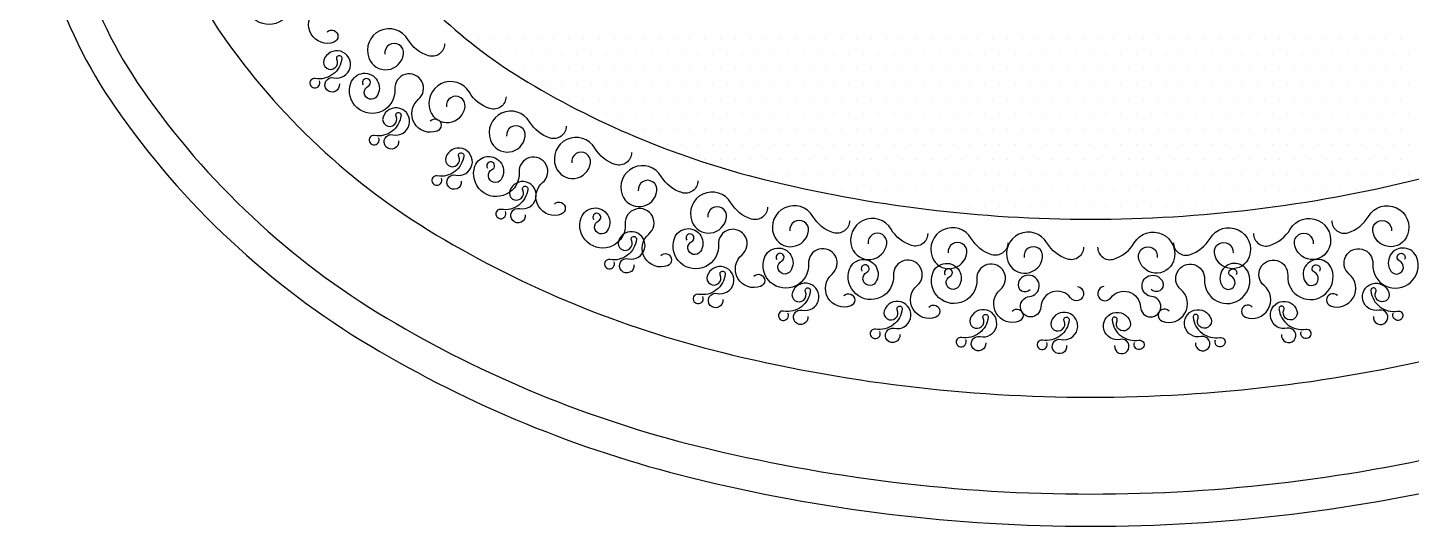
# Model space of a CAD drawing. Extents: x 4677 to 17855, y 8827 to 17498.
# Drawn here: x 4677 to 13253, y 8827 to 11917 of the extents above; entities that cross this region are included whole.
import ezdxf

# ---------------------------------------------------------------- set-up
doc = ezdxf.new("R2010")
doc.units = 0
doc.header["$MEASUREMENT"] = 0
doc.layers.get('0').update_dxf_attribs({"linetype": 'CONTINUOUS'})
doc.layers.add('2D', color=7, linetype='CONTINUOUS')

# ---------------------------------------------------------------- blocks, each defined once
blk = doc.blocks.new('*X1')
at = {"color": 0}
for p, q in [((59343.75, 33000), (59343.75, 33000)), ((59437.5, 33000), (59437.5, 33000)), ((59531.25, 33000), (59531.25, 33000)), ((59625, 33000), (59625, 33000)), ((59718.75, 33000), (59718.75, 33000)), ((59812.5, 33000), (59812.5, 33000)), ((59906.25, 33000), (59906.25, 33000)), ((60000, 33000), (60000, 33000)), ((60093.75, 33000), (60093.75, 33000)), ((60187.5, 33000), (60187.5, 33000)), ((60281.25, 33000), (60281.25, 33000)), ((60375, 33000), (60375, 33000)), ((60468.75, 33000), (60468.75, 33000)), ((60562.5, 33000), (60562.5, 33000)), ((60656.25, 33000), (60656.25, 33000)), ((60750, 33000), (60750, 33000)), ((60843.75, 33000), (60843.75, 33000)), ((60937.5, 33000), (60937.5, 33000)), ((61031.25, 33000), (61031.25, 33000)), ((61125, 33000), (61125, 33000)), ((61218.75, 33000), (61218.75, 33000)), ((61312.5, 33000), (61312.5, 33000)), ((61406.25, 33000), (61406.25, 33000)), ((61500, 33000), (61500, 33000)), ((61593.75, 33000), (61593.75, 33000)), ((61687.5, 33000), (61687.5, 33000)), ((61781.25, 33000), (61781.25, 33000)), ((61875, 33000), (61875, 33000)), ((61968.75, 33000), (61968.75, 33000)), ((62062.5, 33000), (62062.5, 33000)), ((62156.25, 33000), (62156.25, 33000)), ((62250, 33000), (62250, 33000)), ((62343.75, 33000), (62343.75, 33000)), ((62437.5, 33000), (62437.5, 33000)), ((62531.25, 33000), (62531.25, 33000)), ((62625, 33000), (62625, 33000)), ((62718.75, 33000), (62718.75, 33000)), ((62812.5, 33000), (62812.5, 33000)), ((62906.25, 33000), (62906.25, 33000)), ((63000, 33000), (63000, 33000)), ((63093.75, 33000), (63093.75, 33000)), ((63187.5, 33000), (63187.5, 33000)), ((63281.25, 33000), (63281.25, 33000)), ((63375, 33000), (63375, 33000)), ((63468.75, 33000), (63468.75, 33000)), ((63562.5, 33000), (63562.5, 33000)), ((63656.25, 33000), (63656.25, 33000)), ((63750, 33000), (63750, 33000)), ((63843.75, 33000), (63843.75, 33000)), ((63937.5, 33000), (63937.5, 33000)), ((64031.25, 33000), (64031.25, 33000)), ((64125, 33000), (64125, 33000)), ((64218.75, 33000), (64218.75, 33000)), ((64312.5, 33000), (64312.5, 33000)), ((64406.25, 33000), (64406.25, 33000)), ((64500, 33000), (64500, 33000)), ((64593.75, 33000), (64593.75, 33000)), ((64687.5, 33000), (64687.5, 33000)), ((64781.25, 33000), (64781.25, 33000)), ((64875, 33000), (64875, 33000)), ((64968.75, 33000), (64968.75, 33000)), ((65062.5, 33000), (65062.5, 33000)), ((59390.625, 32906.25), (59390.625, 32906.25)), ((59484.375, 32906.25), (59484.375, 32906.25)), ((59578.125, 32906.25), (59578.125, 32906.25)), ((59671.875, 32906.25), (59671.875, 32906.25)), ((59765.625, 32906.25), (59765.625, 32906.25)), ((59859.375, 32906.25), (59859.375, 32906.25)), ((59953.125, 32906.25), (59953.125, 32906.25)), ((60046.875, 32906.25), (60046.875, 32906.25)), ((60140.625, 32906.25), (60140.625, 32906.25)), ((60234.375, 32906.25), (60234.375, 32906.25)), ((60328.125, 32906.25), (60328.125, 32906.25)), ((60421.875, 32906.25), (60421.875, 32906.25)), ((60515.625, 32906.25), (60515.625, 32906.25)), ((60609.375, 32906.25), (60609.375, 32906.25)), ((60703.125, 32906.25), (60703.125, 32906.25)), ((60796.875, 32906.25), (60796.875, 32906.25)), ((60890.625, 32906.25), (60890.625, 32906.25)), ((60984.375, 32906.25), (60984.375, 32906.25)), ((61078.125, 32906.25), (61078.125, 32906.25)), ((61171.875, 32906.25), (61171.875, 32906.25)), ((61265.625, 32906.25), (61265.625, 32906.25)), ((61359.375, 32906.25), (61359.375, 32906.25)), ((61453.125, 32906.25), (61453.125, 32906.25)), ((61546.875, 32906.25), (61546.875, 32906.25)), ((61640.625, 32906.25), (61640.625, 32906.25)), ((61734.375, 32906.25), (61734.375, 32906.25)), ((61828.125, 32906.25), (61828.125, 32906.25)), ((61921.875, 32906.25), (61921.875, 32906.25)), ((62015.625, 32906.25), (62015.625, 32906.25)), ((62109.375, 32906.25), (62109.375, 32906.25)), ((62203.125, 32906.25), (62203.125, 32906.25)), ((62296.875, 32906.25), (62296.875, 32906.25)), ((62390.625, 32906.25), (62390.625, 32906.25)), ((62484.375, 32906.25), (62484.375, 32906.25)), ((62578.125, 32906.25), (62578.125, 32906.25)), ((62671.875, 32906.25), (62671.875, 32906.25)), ((62765.625, 32906.25), (62765.625, 32906.25)), ((62859.375, 32906.25), (62859.375, 32906.25)), ((62953.125, 32906.25), (62953.125, 32906.25)), ((63046.875, 32906.25), (63046.875, 32906.25)), ((63140.625, 32906.25), (63140.625, 32906.25)), ((63234.375, 32906.25), (63234.375, 32906.25)), ((63328.125, 32906.25), (63328.125, 32906.25)), ((63421.875, 32906.25), (63421.875, 32906.25)), ((63515.625, 32906.25), (63515.625, 32906.25)), ((63609.375, 32906.25), (63609.375, 32906.25)), ((63703.125, 32906.25), (63703.125, 32906.25)), ((63796.875, 32906.25), (63796.875, 32906.25)), ((63890.625, 32906.25), (63890.625, 32906.25)), ((63984.375, 32906.25), (63984.375, 32906.25)), ((64078.125, 32906.25), (64078.125, 32906.25)), ((64171.875, 32906.25), (64171.875, 32906.25)), ((64265.625, 32906.25), (64265.625, 32906.25)), ((64359.375, 32906.25), (64359.375, 32906.25)), ((64453.125, 32906.25), (64453.125, 32906.25)), ((64546.875, 32906.25), (64546.875, 32906.25)), ((64640.625, 32906.25), (64640.625, 32906.25)), ((64734.375, 32906.25), (64734.375, 32906.25)), ((64828.125, 32906.25), (64828.125, 32906.25)), ((64921.875, 32906.25), (64921.875, 32906.25)), ((65015.625, 32906.25), (65015.625, 32906.25)), ((65109.375, 32906.25), (65109.375, 32906.25)), ((59531.25, 32812.5), (59531.25, 32812.5)), ((59625, 32812.5), (59625, 32812.5)), ((59718.75, 32812.5), (59718.75, 32812.5)), ((59812.5, 32812.5), (59812.5, 32812.5)), ((59906.25, 32812.5), (59906.25, 32812.5)), ((60000, 32812.5), (60000, 32812.5)), ((60093.75, 32812.5), (60093.75, 32812.5)), ((60187.5, 32812.5), (60187.5, 32812.5)), ((60281.25, 32812.5), (60281.25, 32812.5)), ((60375, 32812.5), (60375, 32812.5)), ((60468.75, 32812.5), (60468.75, 32812.5)), ((60562.5, 32812.5), (60562.5, 32812.5)), ((60656.25, 32812.5), (60656.25, 32812.5)), ((60750, 32812.5), (60750, 32812.5)), ((60843.75, 32812.5), (60843.75, 32812.5)), ((60937.5, 32812.5), (60937.5, 32812.5)), ((61031.25, 32812.5), (61031.25, 32812.5)), ((61125, 32812.5), (61125, 32812.5)), ((61218.75, 32812.5), (61218.75, 32812.5)), ((61312.5, 32812.5), (61312.5, 32812.5)), ((61406.25, 32812.5), (61406.25, 32812.5)), ((61500, 32812.5), (61500, 32812.5)), ((61593.75, 32812.5), (61593.75, 32812.5)), ((61687.5, 32812.5), (61687.5, 32812.5)), ((61781.25, 32812.5), (61781.25, 32812.5)), ((61875, 32812.5), (61875, 32812.5)), ((61968.75, 32812.5), (61968.75, 32812.5)), ((62062.5, 32812.5), (62062.5, 32812.5)), ((62156.25, 32812.5), (62156.25, 32812.5)), ((62250, 32812.5), (62250, 32812.5)), ((62343.75, 32812.5), (62343.75, 32812.5)), ((62437.5, 32812.5), (62437.5, 32812.5)), ((62531.25, 32812.5), (62531.25, 32812.5)), ((62625, 32812.5), (62625, 32812.5)), ((62718.75, 32812.5), (62718.75, 32812.5)), ((62812.5, 32812.5), (62812.5, 32812.5)), ((62906.25, 32812.5), (62906.25, 32812.5)), ((63000, 32812.5), (63000, 32812.5)), ((63093.75, 32812.5), (63093.75, 32812.5)), ((63187.5, 32812.5), (63187.5, 32812.5)), ((63281.25, 32812.5), (63281.25, 32812.5)), ((63375, 32812.5), (63375, 32812.5)), ((63468.75, 32812.5), (63468.75, 32812.5)), ((63562.5, 32812.5), (63562.5, 32812.5)), ((63656.25, 32812.5), (63656.25, 32812.5)), ((63750, 32812.5), (63750, 32812.5)), ((63843.75, 32812.5), (63843.75, 32812.5)), ((63937.5, 32812.5), (63937.5, 32812.5)), ((64031.25, 32812.5), (64031.25, 32812.5)), ((64125, 32812.5), (64125, 32812.5)), ((64218.75, 32812.5), (64218.75, 32812.5)), ((64312.5, 32812.5), (64312.5, 32812.5)), ((64406.25, 32812.5), (64406.25, 32812.5)), ((64500, 32812.5), (64500, 32812.5)), ((64593.75, 32812.5), (64593.75, 32812.5)), ((64687.5, 32812.5), (64687.5, 32812.5)), ((64781.25, 32812.5), (64781.25, 32812.5)), ((64875, 32812.5), (64875, 32812.5)), ((64968.75, 32812.5), (64968.75, 32812.5)), ((65062.5, 32812.5), (65062.5, 32812.5)), ((59671.875, 32718.75), (59671.875, 32718.75)), ((59765.625, 32718.75), (59765.625, 32718.75)), ((59859.375, 32718.75), (59859.375, 32718.75)), ((59953.125, 32718.75), (59953.125, 32718.75)), ((60046.875, 32718.75), (60046.875, 32718.75)), ((60140.625, 32718.75), (60140.625, 32718.75)), ((60234.375, 32718.75), (60234.375, 32718.75)), ((60328.125, 32718.75), (60328.125, 32718.75)), ((60421.875, 32718.75), (60421.875, 32718.75)), ((60515.625, 32718.75), (60515.625, 32718.75)), ((60609.375, 32718.75), (60609.375, 32718.75)), ((60703.125, 32718.75), (60703.125, 32718.75)), ((60796.875, 32718.75), (60796.875, 32718.75)), ((60890.625, 32718.75), (60890.625, 32718.75)), ((60984.375, 32718.75), (60984.375, 32718.75)), ((61078.125, 32718.75), (61078.125, 32718.75)), ((61171.875, 32718.75), (61171.875, 32718.75)), ((61265.625, 32718.75), (61265.625, 32718.75)), ((61359.375, 32718.75), (61359.375, 32718.75)), ((61453.125, 32718.75), (61453.125, 32718.75)), ((61546.875, 32718.75), (61546.875, 32718.75)), ((61640.625, 32718.75), (61640.625, 32718.75)), ((61734.375, 32718.75), (61734.375, 32718.75)), ((61828.125, 32718.75), (61828.125, 32718.75)), ((61921.875, 32718.75), (61921.875, 32718.75)), ((62015.625, 32718.75), (62015.625, 32718.75)), ((62109.375, 32718.75), (62109.375, 32718.75)), ((62203.125, 32718.75), (62203.125, 32718.75)), ((62296.875, 32718.75), (62296.875, 32718.75)), ((62390.625, 32718.75), (62390.625, 32718.75)), ((62484.375, 32718.75), (62484.375, 32718.75)), ((62578.125, 32718.75), (62578.125, 32718.75)), ((62671.875, 32718.75), (62671.875, 32718.75)), ((62765.625, 32718.75), (62765.625, 32718.75)), ((62859.375, 32718.75), (62859.375, 32718.75)), ((62953.125, 32718.75), (62953.125, 32718.75)), ((63046.875, 32718.75), (63046.875, 32718.75)), ((63140.625, 32718.75), (63140.625, 32718.75)), ((63234.375, 32718.75), (63234.375, 32718.75)), ((63328.125, 32718.75), (63328.125, 32718.75)), ((63421.875, 32718.75), (63421.875, 32718.75)), ((63515.625, 32718.75), (63515.625, 32718.75)), ((63609.375, 32718.75), (63609.375, 32718.75)), ((63703.125, 32718.75), (63703.125, 32718.75)), ((63796.875, 32718.75), (63796.875, 32718.75)), ((63890.625, 32718.75), (63890.625, 32718.75)), ((63984.375, 32718.75), (63984.375, 32718.75)), ((64078.125, 32718.75), (64078.125, 32718.75)), ((64171.875, 32718.75), (64171.875, 32718.75)), ((64265.625, 32718.75), (64265.625, 32718.75)), ((64359.375, 32718.75), (64359.375, 32718.75)), ((64453.125, 32718.75), (64453.125, 32718.75)), ((64546.875, 32718.75), (64546.875, 32718.75)), ((64640.625, 32718.75), (64640.625, 32718.75)), ((64734.375, 32718.75), (64734.375, 32718.75)), ((64828.125, 32718.75), (64828.125, 32718.75)), ((64921.875, 32718.75), (64921.875, 32718.75)), ((65015.625, 32718.75), (65015.625, 32718.75)), ((65109.375, 32718.75), (65109.375, 32718.75)), ((59906.25, 32625), (59906.25, 32625)), ((60000, 32625), (60000, 32625)), ((60093.75, 32625), (60093.75, 32625)), ((60187.5, 32625), (60187.5, 32625)), ((60281.25, 32625), (60281.25, 32625)), ((60375, 32625), (60375, 32625)), ((60468.75, 32625), (60468.75, 32625)), ((60562.5, 32625), (60562.5, 32625)), ((60656.25, 32625), (60656.25, 32625)), ((60750, 32625), (60750, 32625)), ((60843.75, 32625), (60843.75, 32625)), ((60937.5, 32625), (60937.5, 32625)), ((61031.25, 32625), (61031.25, 32625)), ((61125, 32625), (61125, 32625)), ((61218.75, 32625), (61218.75, 32625)), ((61312.5, 32625), (61312.5, 32625)), ((61406.25, 32625), (61406.25, 32625)), ((61500, 32625), (61500, 32625)), ((61593.75, 32625), (61593.75, 32625)), ((61687.5, 32625), (61687.5, 32625)), ((61781.25, 32625), (61781.25, 32625)), ((61875, 32625), (61875, 32625)), ((61968.75, 32625), (61968.75, 32625)), ((62062.5, 32625), (62062.5, 32625)), ((62156.25, 32625), (62156.25, 32625)), ((62250, 32625), (62250, 32625)), ((62343.75, 32625), (62343.75, 32625)), ((62437.5, 32625), (62437.5, 32625)), ((62531.25, 32625), (62531.25, 32625)), ((62625, 32625), (62625, 32625)), ((62718.75, 32625), (62718.75, 32625)), ((62812.5, 32625), (62812.5, 32625)), ((62906.25, 32625), (62906.25, 32625)), ((63000, 32625), (63000, 32625)), ((63093.75, 32625), (63093.75, 32625)), ((63187.5, 32625), (63187.5, 32625)), ((63281.25, 32625), (63281.25, 32625)), ((63375, 32625), (63375, 32625)), ((63468.75, 32625), (63468.75, 32625)), ((63562.5, 32625), (63562.5, 32625)), ((63656.25, 32625), (63656.25, 32625)), ((63750, 32625), (63750, 32625)), ((63843.75, 32625), (63843.75, 32625)), ((63937.5, 32625), (63937.5, 32625)), ((64031.25, 32625), (64031.25, 32625)), ((64125, 32625), (64125, 32625)), ((64218.75, 32625), (64218.75, 32625)), ((64312.5, 32625), (64312.5, 32625)), ((64406.25, 32625), (64406.25, 32625)), ((64500, 32625), (64500, 32625)), ((64593.75, 32625), (64593.75, 32625)), ((64687.5, 32625), (64687.5, 32625)), ((64781.25, 32625), (64781.25, 32625)), ((64875, 32625), (64875, 32625)), ((64968.75, 32625), (64968.75, 32625)), ((65062.5, 32625), (65062.5, 32625)), ((60046.875, 32531.25), (60046.875, 32531.25)), ((60140.625, 32531.25), (60140.625, 32531.25)), ((60234.375, 32531.25), (60234.375, 32531.25)), ((60328.125, 32531.25), (60328.125, 32531.25)), ((60421.875, 32531.25), (60421.875, 32531.25)), ((60515.625, 32531.25), (60515.625, 32531.25)), ((60609.375, 32531.25), (60609.375, 32531.25)), ((60703.125, 32531.25), (60703.125, 32531.25)), ((60796.875, 32531.25), (60796.875, 32531.25)), ((60890.625, 32531.25), (60890.625, 32531.25)), ((60984.375, 32531.25), (60984.375, 32531.25)), ((61078.125, 32531.25), (61078.125, 32531.25)), ((61171.875, 32531.25), (61171.875, 32531.25)), ((61265.625, 32531.25), (61265.625, 32531.25)), ((61359.375, 32531.25), (61359.375, 32531.25)), ((61453.125, 32531.25), (61453.125, 32531.25)), ((61546.875, 32531.25), (61546.875, 32531.25)), ((61640.625, 32531.25), (61640.625, 32531.25)), ((61734.375, 32531.25), (61734.375, 32531.25)), ((61828.125, 32531.25), (61828.125, 32531.25)), ((61921.875, 32531.25), (61921.875, 32531.25)), ((62015.625, 32531.25), (62015.625, 32531.25)), ((62109.375, 32531.25), (62109.375, 32531.25)), ((62203.125, 32531.25), (62203.125, 32531.25)), ((62296.875, 32531.25), (62296.875, 32531.25)), ((62390.625, 32531.25), (62390.625, 32531.25)), ((62484.375, 32531.25), (62484.375, 32531.25)), ((62578.125, 32531.25), (62578.125, 32531.25)), ((62671.875, 32531.25), (62671.875, 32531.25)), ((62765.625, 32531.25), (62765.625, 32531.25)), ((62859.375, 32531.25), (62859.375, 32531.25)), ((62953.125, 32531.25), (62953.125, 32531.25)), ((63046.875, 32531.25), (63046.875, 32531.25)), ((63140.625, 32531.25), (63140.625, 32531.25)), ((63234.375, 32531.25), (63234.375, 32531.25)), ((63328.125, 32531.25), (63328.125, 32531.25)), ((63421.875, 32531.25), (63421.875, 32531.25)), ((63515.625, 32531.25), (63515.625, 32531.25)), ((63609.375, 32531.25), (63609.375, 32531.25)), ((63703.125, 32531.25), (63703.125, 32531.25)), ((63796.875, 32531.25), (63796.875, 32531.25)), ((63890.625, 32531.25), (63890.625, 32531.25)), ((63984.375, 32531.25), (63984.375, 32531.25)), ((64078.125, 32531.25), (64078.125, 32531.25)), ((64171.875, 32531.25), (64171.875, 32531.25)), ((64265.625, 32531.25), (64265.625, 32531.25)), ((64359.375, 32531.25), (64359.375, 32531.25)), ((64453.125, 32531.25), (64453.125, 32531.25)), ((64546.875, 32531.25), (64546.875, 32531.25)), ((64640.625, 32531.25), (64640.625, 32531.25)), ((64734.375, 32531.25), (64734.375, 32531.25)), ((64828.125, 32531.25), (64828.125, 32531.25)), ((64921.875, 32531.25), (64921.875, 32531.25)), ((65015.625, 32531.25), (65015.625, 32531.25)), ((65109.375, 32531.25), (65109.375, 32531.25)), ((60281.25, 32437.5), (60281.25, 32437.5)), ((60375, 32437.5), (60375, 32437.5)), ((60468.75, 32437.5), (60468.75, 32437.5)), ((60562.5, 32437.5), (60562.5, 32437.5)), ((60656.25, 32437.5), (60656.25, 32437.5)), ((60750, 32437.5), (60750, 32437.5)), ((60843.75, 32437.5), (60843.75, 32437.5)), ((60937.5, 32437.5), (60937.5, 32437.5)), ((61031.25, 32437.5), (61031.25, 32437.5)), ((61125, 32437.5), (61125, 32437.5)), ((61218.75, 32437.5), (61218.75, 32437.5)), ((61312.5, 32437.5), (61312.5, 32437.5)), ((61406.25, 32437.5), (61406.25, 32437.5)), ((61500, 32437.5), (61500, 32437.5)), ((61593.75, 32437.5), (61593.75, 32437.5)), ((61687.5, 32437.5), (61687.5, 32437.5)), ((61781.25, 32437.5), (61781.25, 32437.5)), ((61875, 32437.5), (61875, 32437.5)), ((61968.75, 32437.5), (61968.75, 32437.5)), ((62062.5, 32437.5), (62062.5, 32437.5)), ((62156.25, 32437.5), (62156.25, 32437.5)), ((62250, 32437.5), (62250, 32437.5)), ((62343.75, 32437.5), (62343.75, 32437.5)), ((62437.5, 32437.5), (62437.5, 32437.5)), ((62531.25, 32437.5), (62531.25, 32437.5)), ((62625, 32437.5), (62625, 32437.5)), ((62718.75, 32437.5), (62718.75, 32437.5)), ((62812.5, 32437.5), (62812.5, 32437.5)), ((62906.25, 32437.5), (62906.25, 32437.5)), ((63000, 32437.5), (63000, 32437.5)), ((63093.75, 32437.5), (63093.75, 32437.5)), ((63187.5, 32437.5), (63187.5, 32437.5)), ((63281.25, 32437.5), (63281.25, 32437.5)), ((63375, 32437.5), (63375, 32437.5)), ((63468.75, 32437.5), (63468.75, 32437.5)), ((63562.5, 32437.5), (63562.5, 32437.5)), ((63656.25, 32437.5), (63656.25, 32437.5)), ((63750, 32437.5), (63750, 32437.5)), ((63843.75, 32437.5), (63843.75, 32437.5)), ((63937.5, 32437.5), (63937.5, 32437.5)), ((64031.25, 32437.5), (64031.25, 32437.5)), ((64125, 32437.5), (64125, 32437.5)), ((64218.75, 32437.5), (64218.75, 32437.5)), ((64312.5, 32437.5), (64312.5, 32437.5)), ((64406.25, 32437.5), (64406.25, 32437.5)), ((64500, 32437.5), (64500, 32437.5)), ((64593.75, 32437.5), (64593.75, 32437.5)), ((64687.5, 32437.5), (64687.5, 32437.5)), ((64781.25, 32437.5), (64781.25, 32437.5)), ((64875, 32437.5), (64875, 32437.5)), ((64968.75, 32437.5), (64968.75, 32437.5)), ((65062.5, 32437.5), (65062.5, 32437.5)), ((60515.625, 32343.75), (60515.625, 32343.75)), ((60609.375, 32343.75), (60609.375, 32343.75)), ((60703.125, 32343.75), (60703.125, 32343.75)), ((60796.875, 32343.75), (60796.875, 32343.75)), ((60890.625, 32343.75), (60890.625, 32343.75)), ((60984.375, 32343.75), (60984.375, 32343.75)), ((61078.125, 32343.75), (61078.125, 32343.75)), ((61171.875, 32343.75), (61171.875, 32343.75)), ((61265.625, 32343.75), (61265.625, 32343.75)), ((61359.375, 32343.75), (61359.375, 32343.75)), ((61453.125, 32343.75), (61453.125, 32343.75)), ((61546.875, 32343.75), (61546.875, 32343.75)), ((61640.625, 32343.75), (61640.625, 32343.75)), ((61734.375, 32343.75), (61734.375, 32343.75)), ((61828.125, 32343.75), (61828.125, 32343.75)), ((61921.875, 32343.75), (61921.875, 32343.75)), ((62015.625, 32343.75), (62015.625, 32343.75)), ((62109.375, 32343.75), (62109.375, 32343.75)), ((62203.125, 32343.75), (62203.125, 32343.75)), ((62296.875, 32343.75), (62296.875, 32343.75)), ((62390.625, 32343.75), (62390.625, 32343.75)), ((62484.375, 32343.75), (62484.375, 32343.75)), ((62578.125, 32343.75), (62578.125, 32343.75)), ((62671.875, 32343.75), (62671.875, 32343.75)), ((62765.625, 32343.75), (62765.625, 32343.75)), ((62859.375, 32343.75), (62859.375, 32343.75)), ((62953.125, 32343.75), (62953.125, 32343.75)), ((63046.875, 32343.75), (63046.875, 32343.75)), ((63140.625, 32343.75), (63140.625, 32343.75)), ((63234.375, 32343.75), (63234.375, 32343.75)), ((63328.125, 32343.75), (63328.125, 32343.75)), ((63421.875, 32343.75), (63421.875, 32343.75)), ((63515.625, 32343.75), (63515.625, 32343.75)), ((63609.375, 32343.75), (63609.375, 32343.75)), ((63703.125, 32343.75), (63703.125, 32343.75)), ((63796.875, 32343.75), (63796.875, 32343.75)), ((63890.625, 32343.75), (63890.625, 32343.75)), ((63984.375, 32343.75), (63984.375, 32343.75)), ((64078.125, 32343.75), (64078.125, 32343.75)), ((64171.875, 32343.75), (64171.875, 32343.75)), ((64265.625, 32343.75), (64265.625, 32343.75)), ((64359.375, 32343.75), (64359.375, 32343.75)), ((64453.125, 32343.75), (64453.125, 32343.75)), ((64546.875, 32343.75), (64546.875, 32343.75)), ((64640.625, 32343.75), (64640.625, 32343.75)), ((64734.375, 32343.75), (64734.375, 32343.75)), ((64828.125, 32343.75), (64828.125, 32343.75)), ((64921.875, 32343.75), (64921.875, 32343.75)), ((65015.625, 32343.75), (65015.625, 32343.75)), ((65109.375, 32343.75), (65109.375, 32343.75)), ((60750, 32250), (60750, 32250)), ((60843.75, 32250), (60843.75, 32250)), ((60937.5, 32250), (60937.5, 32250)), ((61031.25, 32250), (61031.25, 32250)), ((61125, 32250), (61125, 32250)), ((61218.75, 32250), (61218.75, 32250)), ((61312.5, 32250), (61312.5, 32250)), ((61406.25, 32250), (61406.25, 32250)), ((61500, 32250), (61500, 32250)), ((61593.75, 32250), (61593.75, 32250)), ((61687.5, 32250), (61687.5, 32250)), ((61781.25, 32250), (61781.25, 32250)), ((61875, 32250), (61875, 32250)), ((61968.75, 32250), (61968.75, 32250)), ((62062.5, 32250), (62062.5, 32250)), ((62156.25, 32250), (62156.25, 32250)), ((62250, 32250), (62250, 32250)), ((62343.75, 32250), (62343.75, 32250)), ((62437.5, 32250), (62437.5, 32250)), ((62531.25, 32250), (62531.25, 32250)), ((62625, 32250), (62625, 32250)), ((62718.75, 32250), (62718.75, 32250)), ((62812.5, 32250), (62812.5, 32250)), ((62906.25, 32250), (62906.25, 32250)), ((63000, 32250), (63000, 32250)), ((63093.75, 32250), (63093.75, 32250)), ((63187.5, 32250), (63187.5, 32250)), ((63281.25, 32250), (63281.25, 32250)), ((63375, 32250), (63375, 32250)), ((63468.75, 32250), (63468.75, 32250)), ((63562.5, 32250), (63562.5, 32250)), ((63656.25, 32250), (63656.25, 32250)), ((63750, 32250), (63750, 32250)), ((63843.75, 32250), (63843.75, 32250)), ((63937.5, 32250), (63937.5, 32250)), ((64031.25, 32250), (64031.25, 32250)), ((64125, 32250), (64125, 32250)), ((64218.75, 32250), (64218.75, 32250)), ((64312.5, 32250), (64312.5, 32250)), ((64406.25, 32250), (64406.25, 32250)), ((64500, 32250), (64500, 32250)), ((64593.75, 32250), (64593.75, 32250)), ((64687.5, 32250), (64687.5, 32250)), ((64781.25, 32250), (64781.25, 32250)), ((64875, 32250), (64875, 32250)), ((64968.75, 32250), (64968.75, 32250)), ((65062.5, 32250), (65062.5, 32250)), ((61078.125, 32156.25), (61078.125, 32156.25)), ((61171.875, 32156.25), (61171.875, 32156.25)), ((61265.625, 32156.25), (61265.625, 32156.25)), ((61359.375, 32156.25), (61359.375, 32156.25)), ((61453.125, 32156.25), (61453.125, 32156.25)), ((61546.875, 32156.25), (61546.875, 32156.25)), ((61640.625, 32156.25), (61640.625, 32156.25)), ((61734.375, 32156.25), (61734.375, 32156.25)), ((61828.125, 32156.25), (61828.125, 32156.25)), ((61921.875, 32156.25), (61921.875, 32156.25)), ((62015.625, 32156.25), (62015.625, 32156.25)), ((62109.375, 32156.25), (62109.375, 32156.25)), ((62203.125, 32156.25), (62203.125, 32156.25)), ((62296.875, 32156.25), (62296.875, 32156.25)), ((62390.625, 32156.25), (62390.625, 32156.25)), ((62484.375, 32156.25), (62484.375, 32156.25)), ((62578.125, 32156.25), (62578.125, 32156.25)), ((62671.875, 32156.25), (62671.875, 32156.25)), ((62765.625, 32156.25), (62765.625, 32156.25)), ((62859.375, 32156.25), (62859.375, 32156.25)), ((62953.125, 32156.25), (62953.125, 32156.25)), ((63046.875, 32156.25), (63046.875, 32156.25)), ((63140.625, 32156.25), (63140.625, 32156.25)), ((63234.375, 32156.25), (63234.375, 32156.25)), ((63328.125, 32156.25), (63328.125, 32156.25)), ((63421.875, 32156.25), (63421.875, 32156.25)), ((63515.625, 32156.25), (63515.625, 32156.25)), ((63609.375, 32156.25), (63609.375, 32156.25)), ((63703.125, 32156.25), (63703.125, 32156.25)), ((63796.875, 32156.25), (63796.875, 32156.25)), ((63890.625, 32156.25), (63890.625, 32156.25)), ((63984.375, 32156.25), (63984.375, 32156.25)), ((64078.125, 32156.25), (64078.125, 32156.25)), ((64171.875, 32156.25), (64171.875, 32156.25)), ((64265.625, 32156.25), (64265.625, 32156.25)), ((64359.375, 32156.25), (64359.375, 32156.25)), ((64453.125, 32156.25), (64453.125, 32156.25)), ((64546.875, 32156.25), (64546.875, 32156.25)), ((64640.625, 32156.25), (64640.625, 32156.25)), ((64734.375, 32156.25), (64734.375, 32156.25)), ((64828.125, 32156.25), (64828.125, 32156.25)), ((64921.875, 32156.25), (64921.875, 32156.25)), ((65015.625, 32156.25), (65015.625, 32156.25)), ((65109.375, 32156.25), (65109.375, 32156.25)), ((61406.25, 32062.5), (61406.25, 32062.5)), ((61500, 32062.5), (61500, 32062.5)), ((61593.75, 32062.5), (61593.75, 32062.5)), ((61687.5, 32062.5), (61687.5, 32062.5)), ((61781.25, 32062.5), (61781.25, 32062.5)), ((61875, 32062.5), (61875, 32062.5)), ((61968.75, 32062.5), (61968.75, 32062.5)), ((62062.5, 32062.5), (62062.5, 32062.5)), ((62156.25, 32062.5), (62156.25, 32062.5)), ((62250, 32062.5), (62250, 32062.5)), ((62343.75, 32062.5), (62343.75, 32062.5)), ((62437.5, 32062.5), (62437.5, 32062.5)), ((62531.25, 32062.5), (62531.25, 32062.5)), ((62625, 32062.5), (62625, 32062.5)), ((62718.75, 32062.5), (62718.75, 32062.5)), ((62812.5, 32062.5), (62812.5, 32062.5)), ((62906.25, 32062.5), (62906.25, 32062.5)), ((63000, 32062.5), (63000, 32062.5)), ((63093.75, 32062.5), (63093.75, 32062.5)), ((63187.5, 32062.5), (63187.5, 32062.5)), ((63281.25, 32062.5), (63281.25, 32062.5)), ((63375, 32062.5), (63375, 32062.5)), ((63468.75, 32062.5), (63468.75, 32062.5)), ((63562.5, 32062.5), (63562.5, 32062.5)), ((63656.25, 32062.5), (63656.25, 32062.5)), ((63750, 32062.5), (63750, 32062.5)), ((63843.75, 32062.5), (63843.75, 32062.5)), ((63937.5, 32062.5), (63937.5, 32062.5)), ((64031.25, 32062.5), (64031.25, 32062.5)), ((64125, 32062.5), (64125, 32062.5)), ((64218.75, 32062.5), (64218.75, 32062.5)), ((64312.5, 32062.5), (64312.5, 32062.5)), ((64406.25, 32062.5), (64406.25, 32062.5)), ((64500, 32062.5), (64500, 32062.5)), ((64593.75, 32062.5), (64593.75, 32062.5)), ((64687.5, 32062.5), (64687.5, 32062.5)), ((64781.25, 32062.5), (64781.25, 32062.5)), ((64875, 32062.5), (64875, 32062.5)), ((62015.625, 31968.75), (62015.625, 31968.75)), ((62109.375, 31968.75), (62109.375, 31968.75)), ((62203.125, 31968.75), (62203.125, 31968.75)), ((62296.875, 31968.75), (62296.875, 31968.75)), ((62390.625, 31968.75), (62390.625, 31968.75)), ((62484.375, 31968.75), (62484.375, 31968.75)), ((62578.125, 31968.75), (62578.125, 31968.75)), ((62671.875, 31968.75), (62671.875, 31968.75)), ((62765.625, 31968.75), (62765.625, 31968.75)), ((62859.375, 31968.75), (62859.375, 31968.75)), ((62953.125, 31968.75), (62953.125, 31968.75)), ((63046.875, 31968.75), (63046.875, 31968.75)), ((63140.625, 31968.75), (63140.625, 31968.75)), ((63234.375, 31968.75), (63234.375, 31968.75)), ((63328.125, 31968.75), (63328.125, 31968.75)), ((63421.875, 31968.75), (63421.875, 31968.75)), ((63515.625, 31968.75), (63515.625, 31968.75)), ((63609.375, 31968.75), (63609.375, 31968.75)), ((63703.125, 31968.75), (63703.125, 31968.75)), ((63796.875, 31968.75), (63796.875, 31968.75)), ((63890.625, 31968.75), (63890.625, 31968.75)), ((63984.375, 31968.75), (63984.375, 31968.75)), ((64078.125, 31968.75), (64078.125, 31968.75)), ((64171.875, 31968.75), (64171.875, 31968.75)), ((64265.625, 31968.75), (64265.625, 31968.75))]:
    blk.add_line(p, q, dxfattribs=at)

msp = doc.modelspace()

# ---------------------------------------------------------------- linework, layer by layer
at = {"layer": '2D', "color": 2}
for points in [[(11265.6, 8827, 0.060664), (13745.4, 9129, 0.074068), (15730.1, 9945.3, 0.106907), (17308.9, 11419.3, 0.152849), (17854.5, 13162.7, 0.152849), (17308.9, 14906, 0.106907), (15730.1, 16380, 0.074068), (13745.4, 17196.3, 0.060664), (11265.6, 17498.3, 0.060664), (8785.8, 17196.3, 0.074068), (6801.1, 16380, 0.106907), (5222.3, 14906, 0.152849), (4676.6, 13162.7, 0.152849), (5222.3, 11419.3, 0.106907), (6801.1, 9945.3, 0.074068), (8785.8, 9129, 0.060664)], [(11265.6, 9027, 0.060664), (13697.4, 9323.1, 0.074068), (15627.6, 10117, 0.106907), (17144.6, 11533.3, 0.152849), (17654.5, 13162.7, 0.152849), (17144.6, 14792, 0.106907), (15627.6, 16208.3, 0.074068), (13697.4, 17002.2, 0.060664), (11265.6, 17298.3, 0.060664), (8833.8, 17002.2, 0.074068), (6903.6, 16208.3, 0.106907), (5386.6, 14792, 0.152849), (4876.6, 13162.7, 0.152849), (5386.6, 11533.3, 0.106907), (6903.6, 10117, 0.074068), (8833.8, 9323.1, 0.060664)], [(11265.6, 9627, 0.060664), (13553.4, 9905.6, 0.074068), (15320.1, 10632.2, 0.106907), (16651.6, 11875.4, 0.152849), (17054.5, 13162.7, 0.152849), (16651.6, 14449.9, 0.106907), (15320.1, 15693.1, 0.074068), (13553.4, 16419.7, 0.060664), (11265.6, 16698.3, 0.060664), (8977.8, 16419.7, 0.074068), (7211.1, 15693.1, 0.106907), (5879.6, 14449.9, 0.152849), (5476.6, 13162.7, 0.152849), (5879.6, 11875.4, 0.106907), (7211.1, 10632.2, 0.074068), (8977.8, 9905.6, 0.060664)], [(11265.6, 10730.4, 0.060664), (13288.6, 10976.7, 0.074068), (14754.6, 11579.7, 0.106907), (15745.2, 12504.5, 0.152849), (15951.2, 13162.7, 0.152849), (15745.2, 13820.8, 0.106907), (14754.6, 14745.6, 0.074068), (13288.6, 15348.6, 0.060664), (11265.6, 15594.9, 0.060664), (9242.6, 15348.6, 0.074068), (7776.6, 14745.6, 0.106907), (6786, 13820.8, 0.152849), (6580, 13162.7, 0.152849), (6786, 12504.5, 0.106907), (7776.6, 11579.7, 0.074068), (9242.6, 10976.7, 0.060664)]]:
    msp.add_lwpolyline(points, format="xyb", close=True, dxfattribs=at)
at = {"layer": '2D', "color": 5}
for points in [[(6532.9, 11890.5, -1.257619), (6575.3, 11827.8, -0.847178), (6459.8, 12024.2, 1.627725), (6313.5, 12087, -1.226376), (6040.1, 12125.1, -1.135858), (6201.8, 12043.3, -1.30822), (6147.9, 12106.1, 2.722807), (6117.1, 12114.2, -0.919676)], [(7260.6, 11816.9, -0.505731), (7160.5, 11743.2, -0.186751), (7033.4, 11844.2, 0.914821), (6790.9, 11729.6, 0.785597), (7006.5, 11754.1, 1.134224), (6891, 11754.1, -2.333461)], [(6608.9, 11568.8, -3.169705), (6574.3, 11607, 2.257138), (6512.7, 11716.2, 1.488292), (6593.5, 11721.6, -1.327534), (6624.3, 11727.1, -0.433393), (6458.8, 11601.6, 0.586888), (6428, 11563.4, 1.0194), (6485.7, 11587.9, 0.647763)], [(7172, 11339.5, -1.257619), (7214.4, 11276.8, -0.847178), (7098.9, 11473.2, 1.627725), (6952.6, 11535.9, -1.226376), (6679.2, 11574.1, -1.135858), (6840.9, 11492.3, -1.30822), (6787, 11555, 2.722807), (6756.2, 11563.2, -0.919676)], [(7641.7, 11489.5, -0.505731), (7541.6, 11415.9, -0.186751), (7414.6, 11516.8, 0.914821), (7172, 11402.2, 0.785597), (7387.6, 11426.8, 1.134224), (7272.1, 11426.8, -2.333461)], [(6975.5, 11215.5, -3.169705), (6940.9, 11253.7, 2.257138), (6879.3, 11362.8, 1.488292), (6960.1, 11368.3, -1.327534), (6990.9, 11373.8, -0.433393), (6825.4, 11248.3, 0.586888), (6794.6, 11210.1, 1.0194), (6852.3, 11234.6, 0.647763)], [(8015.2, 11306.8, -0.505731), (7915.1, 11233.1, -0.186751), (7788, 11334, 0.914821), (7545.5, 11219.5, 0.785597), (7761.1, 11244, 1.134224), (7645.6, 11244, -2.333461)], [(8419.4, 11143.1, -0.505731), (8319.3, 11069.4, -0.186751), (8192.3, 11170.4, 0.914821), (7949.7, 11055.8, 0.785597), (8165.3, 11080.3, 1.134224), (8049.8, 11080.3, -2.333461)], [(7364.5, 10965.8, -3.169705), (7329.9, 11004, 2.257138), (7268.3, 11113.1, 1.488292), (7349.1, 11118.5, -1.327534), (7379.9, 11124, -0.433393), (7214.4, 10998.5, 0.586888), (7183.6, 10960.3, 1.0194), (7241.3, 10984.9, 0.647763)], [(7942, 10823.9, -1.257619), (7984.4, 10761.2, -0.847178), (7868.9, 10957.6, 1.627725), (7722.6, 11020.3, -1.226376), (7449.2, 11058.5, -1.135858), (7610.9, 10976.7, -1.30822), (7557, 11039.4, 2.722807), (7526.2, 11047.6, -0.919676)], [(8831.4, 10968.5, -0.505731), (8731.3, 10894.8, -0.186751), (8604.2, 10995.8, 0.914821), (8361.7, 10881.2, 0.785597), (8577.3, 10905.8, 1.134224), (8461.8, 10905.8, -2.333461)], [(7761.1, 10758.4, -3.169705), (7726.4, 10796.6, 2.257138), (7664.8, 10905.8, 1.488292), (7745.7, 10911.2, -1.327534), (7776.5, 10916.7, -0.433393), (7610.9, 10791.2, 0.586888), (7580.1, 10753, 1.0194), (7637.9, 10777.5, 0.647763)], [(9262.6, 10804.8, -0.505731), (9162.5, 10731.2, -0.186751), (9035.4, 10832.1, 0.914821), (8792.9, 10717.5, 0.785597), (9008.5, 10742.1, 1.134224), (8893, 10742.1, -2.333461)], [(9770.8, 10720.3, -0.505731), (9670.7, 10646.6, -0.186751), (9543.6, 10747.5, 0.914821), (9301.1, 10633, 0.785597), (9516.7, 10657.5, 1.134224), (9401.2, 10657.5, -2.333461)], [(12760.4, 10720.3, 0.505731), (12860.5, 10646.6, 0.186751), (12987.6, 10747.5, -0.914821), (13230.1, 10633, -0.785597), (13014.5, 10657.5, -1.134224), (13130, 10657.5, 2.333461)], [(8600.4, 10504.8, -1.257619), (8642.7, 10442, -0.847178), (8527.2, 10638.4, 1.627725), (8380.9, 10701.2, -1.226376), (8107.6, 10739.4, -1.135858), (8269.3, 10657.5, -1.30822), (8215.4, 10720.3, 2.722807), (8184.6, 10728.4, -0.919676)], [(10255.9, 10641.1, -0.505731), (10155.8, 10567.5, -0.186751), (10028.7, 10668.4, 0.914821), (9786.2, 10553.9, 0.785597), (10001.8, 10578.4, 1.134224), (9886.3, 10578.4, -2.333461)], [(12275.3, 10641.1, 0.505731), (12375.4, 10567.5, 0.186751), (12502.5, 10668.4, -0.914821), (12745, 10553.9, -0.785597), (12529.4, 10578.4, -1.134224), (12644.9, 10578.4, 2.333461)], [(8434.8, 10447.5, -3.169705), (8400.2, 10485.7, 2.257138), (8338.6, 10594.8, 1.488292), (8419.4, 10600.2, -1.327534), (8450.2, 10605.7, -0.433393), (8284.7, 10480.2, 0.586888), (8253.9, 10442, 1.0194), (8311.6, 10466.6, 0.647763)], [(9177.9, 10376.5, -1.257619), (9220.2, 10313.8, -0.847178), (9104.7, 10510.2, 1.627725), (8958.4, 10572.9, -1.226376), (8685.1, 10611.1, -1.135858), (8846.8, 10529.3, -1.30822), (8792.9, 10592, 2.722807), (8762.1, 10600.2, -0.919676)], [(10752.5, 10583.9, -0.505731), (10652.4, 10510.2, -0.186751), (10525.4, 10611.1, 0.914821), (10282.8, 10496.6, 0.785597), (10498.4, 10521.1, 1.134224), (10382.9, 10521.1, -2.333461)], [(11222.2, 10556.6, -0.505731), (11122.1, 10482.9, -0.186751), (10995.1, 10583.9, 0.914821), (10752.5, 10469.3, 0.785597), (10968.1, 10493.8, 1.134224), (10852.6, 10493.8, -2.333461)], [(11308.9, 10556.6, 0.505731), (11409, 10482.9, 0.186751), (11536.1, 10583.9, -0.914821), (11778.7, 10469.3, -0.785597), (11563, 10493.8, -1.134224), (11678.6, 10493.8, 2.333461)], [(11778.7, 10583.9, 0.505731), (11878.8, 10510.2, 0.186751), (12005.8, 10611.1, -0.914821), (12248.4, 10496.6, -0.785597), (12032.8, 10521.1, -1.134224), (12148.3, 10521.1, 2.333461)], [(9736.1, 10256.5, -1.257619), (9778.5, 10193.8, -0.847178), (9663, 10390.2, 1.627725), (9516.7, 10452.9, -1.226376), (9243.3, 10491.1, -1.135858), (9405, 10409.3, -1.30822), (9351.1, 10472, 2.722807), (9320.3, 10480.2, -0.919676)], [(12795.1, 10256.5, 1.257619), (12752.7, 10193.8, 0.847178), (12868.2, 10390.2, -1.627725), (13014.5, 10452.9, 1.226376), (13287.9, 10491.1, 1.135858), (13126.2, 10409.3, 1.30822), (13180.1, 10472, -2.722807), (13210.9, 10480.2, 0.919676)], [(10263.6, 10185.6, -1.257619), (10305.9, 10122.8, -0.847178), (10190.4, 10319.3, 1.627725), (10044.1, 10382, -1.226376), (9770.8, 10420.2, -1.135858), (9932.5, 10338.3, -1.30822), (9878.6, 10401.1, 2.722807), (9847.8, 10409.3, -0.919676)], [(12267.6, 10185.6, 1.257619), (12225.3, 10122.8, 0.847178), (12340.8, 10319.3, -1.627725), (12487.1, 10382, 1.226376), (12760.4, 10420.2, 1.135858), (12598.7, 10338.3, 1.30822), (12652.6, 10401.1, -2.722807), (12683.4, 10409.3, 0.919676)], [(8985.4, 10232, -3.169705), (8950.7, 10270.1, 2.257138), (8889.1, 10379.3, 1.488292), (8970, 10384.7, -1.327534), (9000.8, 10390.2, -0.433393), (8835.2, 10264.7, 0.586888), (8804.4, 10226.5, 1.0194), (8862.2, 10251.1, 0.647763)], [(10779.5, 10161, -1.257619), (10821.8, 10098.3, -0.847178), (10706.3, 10294.7, 1.627725), (10560, 10357.4, -1.226376), (10286.7, 10395.6, -1.135858), (10448.4, 10313.8, -1.30822), (10394.5, 10376.5, 2.722807), (10363.7, 10384.7, -0.919676)], [(11183.7, 10313.8, -1.493567), (11141.4, 10242.9, 0.706165), (10956.6, 10185.6, -2.196944), (10887.3, 10251.1, 1.836776), (10818, 10338.3, 0.807792), (10891.1, 10294.7, 9.744146)], [(11347.4, 10313.8, 1.493567), (11389.8, 10242.9, -0.706165), (11574.6, 10185.6, 2.196944), (11643.9, 10251.1, -1.836776), (11713.2, 10338.3, -0.807792), (11640, 10294.7, -9.744146)], [(11751.7, 10161, 1.257619), (11709.4, 10098.3, 0.847178), (11824.9, 10294.7, -1.627725), (11971.2, 10357.4, 1.226376), (12244.5, 10395.6, 1.135858), (12082.8, 10313.8, 1.30822), (12136.7, 10376.5, -2.722807), (12167.5, 10384.7, 0.919676)], [(9512.8, 10128.3, -3.169705), (9478.2, 10166.5, 2.257138), (9416.6, 10275.6, 1.488292), (9497.4, 10281.1, -1.327534), (9528.2, 10286.5, -0.433393), (9362.7, 10161, 0.586888), (9331.9, 10122.8, 1.0194), (9389.6, 10147.4, 0.647763)], [(13018.4, 10128.3, 3.169705), (13053, 10166.5, -2.257138), (13114.6, 10275.6, -1.488292), (13033.8, 10281.1, 1.327534), (13003, 10286.5, 0.433393), (13168.5, 10161, -0.586888), (13199.3, 10122.8, -1.0194), (13141.6, 10147.4, -0.647763)], [(10082.6, 10015.9, -3.169705), (10048, 10054.1, 2.257138), (9986.4, 10163.3, 1.488292), (10067.2, 10168.7, -1.327534), (10098, 10174.2, -0.433393), (9932.5, 10048.7, 0.586888), (9901.7, 10010.5, 1.0194), (9959.4, 10035, 0.647763)], [(12448.6, 10015.9, 3.169705), (12483.2, 10054.1, -2.257138), (12544.8, 10163.3, -1.488292), (12464, 10168.7, 1.327534), (12433.2, 10174.2, 0.433393), (12598.7, 10048.7, -0.586888), (12629.5, 10010.5, -1.0194), (12571.8, 10035, -0.647763)], [(10615.2, 9964.6, -3.169705), (10580.6, 10002.8, 2.257138), (10519, 10111.9, 1.488292), (10599.8, 10117.4, -1.327534), (10630.6, 10122.8, -0.433393), (10465.1, 9997.4, 0.586888), (10434.3, 9959.2, 1.0194), (10492, 9983.7, 0.647763)], [(11117, 9947.5, -3.169705), (11082.4, 9985.7, 2.257138), (11020.8, 10094.9, 1.488292), (11101.6, 10100.3, -1.327534), (11132.4, 10105.8, -0.433393), (10966.9, 9980.3, 0.586888), (10936.1, 9942.1, 1.0194), (10993.8, 9966.6, 0.647763)], [(11414.2, 9947.5, 3.169705), (11448.8, 9985.7, -2.257138), (11510.4, 10094.9, -1.488292), (11429.6, 10100.3, 1.327534), (11398.8, 10105.8, 0.433393), (11564.3, 9980.3, -0.586888), (11595.1, 9942.1, -1.0194), (11537.4, 9966.6, -0.647763)], [(11916, 9964.6, 3.169705), (11950.6, 10002.8, -2.257138), (12012.2, 10111.9, -1.488292), (11931.4, 10117.4, 1.327534), (11900.6, 10122.8, 0.433393), (12066.1, 9997.4, -0.586888), (12096.9, 9959.2, -1.0194), (12039.2, 9983.7, -0.647763)]]:
    msp.add_lwpolyline(points, format="xyb", dxfattribs=at)

# ---------------------------------------------------------------- block references
at = {"layer": '2D', "color": 2}
msp.add_blockref('*X1', (-51874.9, -21151), dxfattribs=at)

doc.saveas('drawing.dxf')
